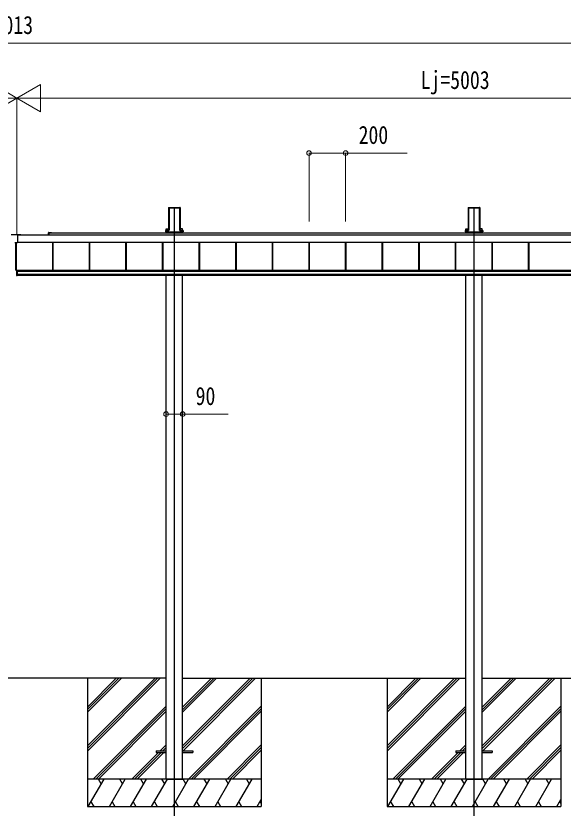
# Model space of a CAD drawing. Units: millimetres, scale not verified. Extents: x -12615 to 12615, y -8910 to 8910.
# Drawn here: x 620 to 3610, y -5864 to -1523 of the extents above; entities that cross this region are included whole.
import ezdxf
from ezdxf.enums import TextEntityAlignment as Align

# ---------------------------------------------------------------- set-up
doc = ezdxf.new("R2010")
doc.units = ezdxf.units.MM
doc.header["$LTSCALE"] = 50
for name, color, linetype in [('0-3_YKK_11', 7, 'Continuous'), ('0-4_YKK_12', 2, 'Continuous'), ('0-5_YKK_13', 4, 'Continuous'), ('0-6_YKK_A1', 4, 'Continuous')]:
    doc.layers.add(name, color=color, linetype=linetype)
doc.layers.add('0-7_YKK_D', color=6, linetype='Continuous', lineweight=18)
doc.styles.add('ＭＳ ゴシック', font='')
doc.styles.get('ＭＳ ゴシック').set_extended_font_data('MS Gothic')

msp = doc.modelspace()

# ---------------------------------------------------------------- linework, layer by layer
at = {"layer": '0-3_YKK_11'}
for p, q in [((620.34, -2911.44), (620.34, -2760.99)), ((622.85, -2911.44), (622.85, -2760.99)), ((623.14, -2911.44), (623.14, -2760.99))]:
    msp.add_line(p, q, dxfattribs=at)
at = {"layer": '0-4_YKK_12'}
for p, q in [((1486.14, -5889), (1486.14, -2568.97)), ((3123.14, -5889), (3123.14, -2568.97))]:
    msp.add_line(p, q, dxfattribs=at)
at = {"layer": '0-5_YKK_13'}
for p, q in [((595.14, -2715.99), (648.14, -2715.99)), ((629.14, -2717.99), (629.14, -2760.99)), ((629.14, -2717.99), (648.14, -2717.99)), ((648.14, -2717.99), (648.14, -2715.99)), ((629.14, -2760.99), (614.14, -2760.99))]:
    msp.add_line(p, q, dxfattribs=at)
at = {"layer": '0-6_YKK_A1'}
for p, q in [((1454.89, -2574.32), (1454.89, -2690.99)), ((1455.25, -2568.47), (1454.9, -2573.96)), ((1455.69, -2568.93), (1455.25, -2568.47)), ((1455.75, -2568), (1457.79, -2568)), ((1455.75, -2568), (1456.19, -2568.46)), ((1455.77, -2684.94), (1455.77, -2569.81)), ((1456.27, -2569.49), (1456.27, -2684.62)), ((1458.1, -2568.33), (1457.79, -2568)), ((1458.1, -2568.33), (1514.18, -2568.33)), ((1458.64, -2571.47), (1513.64, -2571.47)), ((1458.64, -2692.82), (1458.64, -2571.47)), ((1514.18, -2568.33), (1514.49, -2568)), ((1514.49, -2568), (1516.53, -2568)), ((1516.02, -2684.62), (1516.02, -2569.49)), ((1516.09, -2568.46), (1516.53, -2568)), ((1516.51, -2569.81), (1516.51, -2684.94)), ((1517.03, -2568.47), (1516.59, -2568.93)), ((1517.03, -2568.47), (1517.38, -2573.96)), ((1517.39, -2574.32), (1517.39, -2690.99)), ((3091.89, -2574.32), (3091.89, -2690.99)), ((3092.25, -2568.47), (3091.9, -2573.96)), ((3092.69, -2568.93), (3092.25, -2568.47)), ((3092.75, -2568), (3094.79, -2568)), ((3092.75, -2568), (3093.19, -2568.46)), ((3092.77, -2684.94), (3092.77, -2569.81)), ((3093.27, -2569.49), (3093.27, -2684.62)), ((3095.1, -2568.33), (3094.79, -2568)), ((3095.1, -2568.33), (3151.18, -2568.33)), ((3095.64, -2571.47), (3150.64, -2571.47)), ((3095.64, -2692.82), (3095.64, -2571.47)), ((3151.18, -2568.33), (3151.49, -2568)), ((3151.49, -2568), (3153.53, -2568)), ((3153.02, -2684.62), (3153.02, -2569.49)), ((3153.09, -2568.46), (3153.53, -2568)), ((3153.51, -2569.81), (3153.51, -2684.94)), ((3154.03, -2568.47), (3153.59, -2568.93)), ((3154.03, -2568.47), (3154.38, -2573.96)), ((3154.39, -2574.32), (3154.39, -2690.99)), ((1440.94, -2684.56), (1454.89, -2684.56)), ((1440.94, -2693.89), (1440.94, -2684.56)), ((1454.88, -2691.34), (1454.78, -2692.96)), ((1455.3, -2693.51), (1455.68, -2687.41)), ((1456.18, -2687.44), (1455.8, -2693.54)), ((1516.48, -2693.54), (1516.1, -2687.44)), ((1516.6, -2687.41), (1516.98, -2693.51)), ((1531.34, -2684.56), (1517.39, -2684.56)), ((1517.4, -2691.34), (1517.5, -2692.96)), ((1531.34, -2693.89), (1531.34, -2684.56)), ((3077.94, -2684.56), (3091.89, -2684.56)), ((3077.94, -2693.89), (3077.94, -2684.56)), ((3091.88, -2691.34), (3091.78, -2692.96)), ((3092.3, -2693.51), (3092.68, -2687.41)), ((3093.18, -2687.44), (3092.8, -2693.54)), ((3153.48, -2693.54), (3153.1, -2687.44)), ((3153.6, -2687.41), (3153.98, -2693.51)), ((3168.34, -2684.56), (3154.39, -2684.56)), ((3154.4, -2691.34), (3154.5, -2692.96)), ((3168.34, -2693.89), (3168.34, -2684.56)), ((648.14, -2717.88), (5621.64, -2717.88)), ((797.64, -2717.88), (797.64, -2707.91)), ((800.14, -2705.41), (807.68, -2705.41)), ((800.14, -2707.91), (5432.39, -2707.91)), ((800.14, -2708.21), (800.14, -2717.88)), ((813.89, -2707.91), (800.44, -2707.91)), ((808.6, -2705.41), (813.89, -2705.41)), ((1438.27, -2701.74), (1438.27, -2702.24)), ((1438.27, -2702.24), (1438.74, -2702.24)), ((1438.74, -2701.74), (1438.74, -2694.86)), ((1440.73, -2701.74), (1438.74, -2701.74)), ((1438.74, -2701.74), (1438.74, -2702.24)), ((1440.73, -2702.24), (1438.74, -2702.24)), ((1438.77, -2693.89), (1453.78, -2693.89)), ((1440.73, -2694.94), (1440.73, -2701.74)), ((1454.31, -2694.94), (1440.73, -2694.94)), ((1440.73, -2701.74), (1531.55, -2701.74)), ((1440.73, -2702.24), (1531.55, -2702.24)), ((1440.74, -2701.74), (1440.74, -2702.24)), ((1440.94, -2707.91), (1440.94, -2702.24)), ((1441.14, -2702.24), (1441.14, -2707.91)), ((1442.14, -2701.9), (1530.14, -2701.9)), ((1517.98, -2694.44), (1531.55, -2694.44)), ((1531.55, -2694.94), (1517.98, -2694.94)), ((1518.5, -2693.89), (1533.51, -2693.89)), ((1531.14, -2702.24), (1531.14, -2707.91)), ((1531.34, -2707.91), (1531.34, -2702.24)), ((1531.55, -2694.44), (1531.55, -2694.94)), ((1531.55, -2701.74), (1531.55, -2694.94)), ((1533.55, -2701.74), (1531.55, -2701.74)), ((1531.55, -2701.74), (1531.55, -2702.24)), ((1533.55, -2702.24), (1531.55, -2702.24)), ((1533.55, -2694.86), (1533.55, -2701.74)), ((1533.55, -2701.74), (1533.55, -2702.24)), ((1534.01, -2702.24), (1533.55, -2702.24)), ((1534.01, -2701.74), (1534.01, -2702.24)), ((3075.27, -2701.74), (3075.27, -2702.24)), ((3075.27, -2702.24), (3075.74, -2702.24)), ((3075.74, -2701.74), (3075.74, -2694.86)), ((3077.73, -2701.74), (3075.74, -2701.74)), ((3075.74, -2701.74), (3075.74, -2702.24)), ((3077.73, -2702.24), (3075.74, -2702.24)), ((3075.77, -2693.89), (3090.78, -2693.89)), ((3077.73, -2694.94), (3077.73, -2701.74)), ((3091.31, -2694.94), (3077.73, -2694.94)), ((3077.73, -2701.74), (3168.55, -2701.74)), ((3077.73, -2702.24), (3168.55, -2702.24)), ((3077.74, -2701.74), (3077.74, -2702.24)), ((3077.94, -2707.91), (3077.94, -2702.24)), ((3078.14, -2702.24), (3078.14, -2707.91)), ((3079.14, -2701.9), (3167.14, -2701.9)), ((3154.98, -2694.44), (3168.55, -2694.44)), ((3168.55, -2694.94), (3154.98, -2694.94)), ((3155.5, -2693.89), (3170.51, -2693.89)), ((3168.14, -2702.24), (3168.14, -2707.91)), ((3168.34, -2707.91), (3168.34, -2702.24)), ((3168.55, -2694.44), (3168.55, -2694.94)), ((3168.55, -2701.74), (3168.55, -2694.94)), ((3170.55, -2701.74), (3168.55, -2701.74)), ((3168.55, -2701.74), (3168.55, -2702.24)), ((3170.55, -2702.24), (3168.55, -2702.24)), ((3170.55, -2694.86), (3170.55, -2701.74)), ((3170.55, -2701.74), (3170.55, -2702.24)), ((3171.01, -2702.24), (3170.55, -2702.24)), ((3171.01, -2701.74), (3171.01, -2702.24)), ((629.14, -2757.83), (5621.64, -2757.83)), ((629.14, -2758.07), (5621.64, -2758.07)), ((821.64, -2911.7), (821.64, -2758.07)), ((822.04, -2911.7), (822.04, -2758.07)), ((824.64, -2911.7), (824.64, -2758.07)), ((1021.64, -2911.7), (1021.64, -2758.07)), ((1024.24, -2911.7), (1024.24, -2758.07)), ((1024.64, -2911.7), (1024.64, -2758.07)), ((1221.64, -2911.7), (1221.64, -2758.07)), ((1224.24, -2911.7), (1224.24, -2758.07)), ((1224.64, -2911.7), (1224.64, -2758.07)), ((1421.64, -2911.7), (1421.64, -2758.07)), ((1424.24, -2911.7), (1424.24, -2758.07)), ((1424.64, -2911.7), (1424.64, -2758.07)), ((1621.64, -2911.7), (1621.64, -2758.07)), ((1624.24, -2911.7), (1624.24, -2758.07)), ((1624.64, -2911.7), (1624.64, -2758.07)), ((1821.64, -2911.7), (1821.64, -2758.07)), ((1824.24, -2911.7), (1824.24, -2758.07)), ((1824.64, -2911.7), (1824.64, -2758.07)), ((2021.64, -2911.7), (2021.64, -2758.07)), ((2024.24, -2911.7), (2024.24, -2758.07)), ((2024.64, -2911.7), (2024.64, -2758.07)), ((2221.64, -2911.7), (2221.64, -2758.07)), ((2224.24, -2911.7), (2224.24, -2758.07)), ((2224.64, -2911.7), (2224.64, -2758.07)), ((2421.64, -2911.7), (2421.64, -2758.07)), ((2424.24, -2911.7), (2424.24, -2758.07)), ((2424.64, -2911.7), (2424.64, -2758.07)), ((2621.64, -2911.7), (2621.64, -2758.07)), ((2624.24, -2911.7), (2624.24, -2758.07)), ((2624.64, -2911.7), (2624.64, -2758.07)), ((2821.64, -2911.7), (2821.64, -2758.07)), ((2824.24, -2911.7), (2824.24, -2758.07)), ((2824.64, -2911.7), (2824.64, -2758.07)), ((3021.64, -2911.7), (3021.64, -2758.07)), ((3024.24, -2911.7), (3024.24, -2758.07)), ((3024.64, -2911.7), (3024.64, -2758.07)), ((3221.64, -2911.7), (3221.64, -2758.07)), ((3224.24, -2911.7), (3224.24, -2758.07)), ((3224.64, -2911.7), (3224.64, -2758.07)), ((3421.64, -2911.7), (3421.64, -2758.07)), ((3424.24, -2911.7), (3424.24, -2758.07)), ((3424.64, -2911.7), (3424.64, -2758.07)), ((620.34, -2911.44), (622.85, -2911.44)), ((623.14, -2911.44), (626.64, -2911.44)), ((626.64, -2933.88), (623.14, -2933.88)), ((623.14, -2940.5), (626.64, -2940.5)), ((626.64, -2911.7), (5619.64, -2911.7)), ((626.64, -2913.71), (5619.64, -2913.71)), ((626.64, -2915.51), (5619.64, -2915.51)), ((626.64, -2915.51), (5619.64, -2915.51)), ((626.64, -2932.48), (5619.64, -2932.48)), ((626.64, -2938.97), (5619.64, -2938.97)), ((1440.94, -5689), (1440.94, -2938.97)), ((1531.34, -5689), (1531.34, -2938.97)), ((3077.94, -5689), (3077.94, -2938.97)), ((3168.34, -5689), (3168.34, -2938.97)), ((1440.94, -5139), (-197.66, -5139)), ((1011.14, -5139), (1011.14, -5839)), ((1011.14, -5508.18), (1380.32, -5139)), ((1011.14, -5522.32), (1394.46, -5139)), ((1011.14, -5536.46), (1408.61, -5139)), ((1011.14, -5324.33), (1196.47, -5139)), ((1011.14, -5310.19), (1182.33, -5139)), ((1011.14, -5296.05), (1168.19, -5139)), ((1531.34, -5139), (3077.94, -5139)), ((1531.34, -5508.48), (1900.82, -5139)), ((1531.34, -5522.62), (1914.96, -5139)), ((1531.34, -5324.63), (1716.97, -5139)), ((1531.34, -5310.49), (1702.83, -5139)), ((1531.34, -5296.35), (1688.69, -5139)), ((1533.6, -5534.5), (1929.11, -5139)), ((1961.14, -5139), (1961.14, -5839)), ((2648.14, -5139), (2648.14, -5839)), ((2648.14, -5508.18), (3017.32, -5139)), ((2648.14, -5522.32), (3031.46, -5139)), ((2648.14, -5536.46), (3045.61, -5139)), ((2648.14, -5324.33), (2833.47, -5139)), ((2648.14, -5310.19), (2819.33, -5139)), ((2648.14, -5296.05), (2805.19, -5139)), ((3168.34, -5139), (4714.94, -5139)), ((3168.34, -5508.48), (3537.82, -5139)), ((3168.34, -5522.62), (3551.96, -5139)), ((3168.34, -5324.63), (3353.97, -5139)), ((3168.34, -5310.49), (3339.83, -5139)), ((3168.34, -5296.35), (3325.69, -5139)), ((3170.6, -5534.5), (3566.11, -5139)), ((3598.14, -5139), (3598.14, -5839)), ((1042.45, -5689), (1440.94, -5290.51)), ((1562.95, -5689), (1961.14, -5290.81)), ((2679.45, -5689), (3077.94, -5290.51)), ((3199.95, -5689), (3598.14, -5290.81)), ((1056.59, -5689), (1440.94, -5304.65)), ((1070.74, -5689), (1440.94, -5318.8)), ((1577.09, -5689), (1961.14, -5304.95)), ((1591.24, -5689), (1961.14, -5319.1)), ((2693.59, -5689), (3077.94, -5304.65)), ((2707.74, -5689), (3077.94, -5318.8)), ((3214.09, -5689), (3598.14, -5304.95)), ((3228.24, -5689), (3598.14, -5319.1)), ((1409.08, -5534.5), (1440.94, -5502.64)), ((1775.08, -5689), (1961.14, -5502.94)), ((3046.08, -5534.5), (3077.94, -5502.64)), ((3412.08, -5689), (3598.14, -5502.94)), ((1254.58, -5689), (1400.08, -5543.5)), ((1268.73, -5689), (1414.23, -5543.5)), ((1282.87, -5689), (1428.37, -5543.5)), ((1386.08, -5534.5), (1386.08, -5543.5)), ((1386.08, -5534.5), (1441.08, -5534.5)), ((1386.08, -5543.5), (1441.08, -5543.5)), ((1423.23, -5534.5), (1440.94, -5516.78)), ((1437.37, -5534.5), (1440.94, -5530.93)), ((1531.08, -5534.5), (1586.08, -5534.5)), ((1531.08, -5543.5), (1586.08, -5543.5)), ((1586.08, -5534.5), (1586.08, -5543.5)), ((1789.23, -5689), (1961.14, -5517.08)), ((1803.37, -5689), (1961.14, -5531.23)), ((2891.58, -5689), (3037.08, -5543.5)), ((2905.73, -5689), (3051.23, -5543.5)), ((2919.87, -5689), (3065.37, -5543.5)), ((3023.08, -5534.5), (3023.08, -5543.5)), ((3023.08, -5534.5), (3078.08, -5534.5)), ((3023.08, -5543.5), (3078.08, -5543.5)), ((3060.23, -5534.5), (3077.94, -5516.78)), ((3074.37, -5534.5), (3077.94, -5530.93)), ((3168.08, -5534.5), (3223.08, -5534.5)), ((3168.08, -5543.5), (3223.08, -5543.5)), ((3223.08, -5534.5), (3223.08, -5543.5)), ((3426.23, -5689), (3598.14, -5517.08)), ((3440.37, -5689), (3598.14, -5531.23)), ((1961.14, -5689), (1011.14, -5689)), ((1015.42, -5839), (1102.02, -5689)), ((1087.02, -5714.98), (1072.02, -5689)), ((1130.89, -5839), (1217.49, -5689)), ((1202.49, -5714.98), (1187.49, -5689)), ((1246.36, -5839), (1332.96, -5689)), ((1317.96, -5714.98), (1302.96, -5689)), ((1361.83, -5839), (1448.43, -5689)), ((1433.43, -5714.98), (1418.43, -5689)), ((1440.94, -5689), (1531.34, -5689)), ((1477.3, -5839), (1563.9, -5689)), ((1548.9, -5714.98), (1533.9, -5689)), ((1592.77, -5839), (1679.37, -5689)), ((1664.37, -5714.98), (1649.37, -5689)), ((1708.24, -5839), (1794.84, -5689)), ((1764.84, -5689), (1779.84, -5714.98)), ((1823.71, -5839), (1910.31, -5689)), ((1880.31, -5689), (1895.31, -5714.98)), ((3598.14, -5689), (2648.14, -5689)), ((2652.42, -5839), (2739.02, -5689)), ((2724.02, -5714.98), (2709.02, -5689)), ((2767.89, -5839), (2854.49, -5689)), ((2839.49, -5714.98), (2824.49, -5689)), ((2883.36, -5839), (2969.96, -5689)), ((2954.96, -5714.98), (2939.96, -5689)), ((2998.83, -5839), (3085.43, -5689)), ((3070.43, -5714.98), (3055.43, -5689)), ((3077.94, -5689), (3168.34, -5689)), ((3114.3, -5839), (3200.9, -5689)), ((3185.9, -5714.98), (3170.9, -5689)), ((3229.77, -5839), (3316.37, -5689)), ((3301.37, -5714.98), (3286.37, -5689)), ((3345.24, -5839), (3431.84, -5689)), ((3401.84, -5689), (3416.84, -5714.98)), ((3460.71, -5839), (3547.31, -5689)), ((3517.31, -5689), (3532.31, -5714.98)), ((1030.42, -5813.02), (1045.42, -5839)), ((1145.89, -5813.02), (1160.89, -5839)), ((1261.36, -5813.02), (1276.36, -5839)), ((1376.83, -5813.02), (1391.83, -5839)), ((1492.3, -5813.02), (1507.3, -5839)), ((1607.77, -5813.02), (1622.77, -5839)), ((1723.24, -5813.02), (1738.24, -5839)), ((1838.71, -5813.02), (1853.71, -5839)), ((1939.18, -5839), (1961.14, -5800.96)), ((1954.18, -5813.02), (1961.14, -5825.08)), ((2667.42, -5813.02), (2682.42, -5839)), ((2782.89, -5813.02), (2797.89, -5839)), ((2898.36, -5813.02), (2913.36, -5839)), ((3013.83, -5813.02), (3028.83, -5839)), ((3129.3, -5813.02), (3144.3, -5839)), ((3244.77, -5813.02), (3259.77, -5839)), ((3360.24, -5813.02), (3375.24, -5839)), ((3475.71, -5813.02), (3490.71, -5839)), ((3576.18, -5839), (3598.14, -5800.96)), ((3591.18, -5813.02), (3598.14, -5825.08)), ((1011.14, -5839), (1961.14, -5839)), ((2648.14, -5839), (3598.14, -5839))]:
    msp.add_line(p, q, dxfattribs=at)
for points in [[(1438.27, -2694.39), (1438.27, -2701.74), (1438.74, -2701.74)], [(1440.73, -2694.94), (1440.73, -2694.44), (1454.31, -2694.44)], [(1534.01, -2694.39), (1534.01, -2701.74), (1533.55, -2701.74)], [(3075.27, -2694.39), (3075.27, -2701.74), (3075.74, -2701.74)], [(3077.73, -2694.94), (3077.73, -2694.44), (3091.31, -2694.44)], [(3171.01, -2694.39), (3171.01, -2701.74), (3170.55, -2701.74)], [(623.14, -2911.44), (623.14, -2933.88), (623.14, -2940.5)], [(626.14, -2911.44), (626.14, -2933.88), (626.14, -2940.5)], [(626.64, -2911.44), (626.64, -2933.88), (626.64, -2940.5)]]:
    msp.add_lwpolyline(points, dxfattribs=at)
for centre, radius, start, end in [((800.14, -2707.91), 2.5, 90, 180), ((800.44, -2708.21), 0.3, 90, 180), ((807.68, -2705.61), 0.2, 23.57818, 90), ((808.14, -2705.41), 0.3, 203.57818, 336.42182), ((808.6, -2705.61), 0.2, 90, 156.42182), ((813.89, -2706.66), 1.25, 270, 90), ((1439.24, -2694.86), 0.501, 90.24971, 179.75029), ((1533.05, -2694.86), 0.501, 0.24971, 89.75029), ((3076.24, -2694.86), 0.501, 90.24971, 179.75029), ((3170.05, -2694.86), 0.501, 0.24971, 89.75029)]:
    msp.add_arc(centre, radius, start, end, dxfattribs=at)
for centre, major_axis, ratio, start_param, end_param in [((1454.94, -2573.96), (0.031, 0.5), 0.061627, 1.5746234, 2.3600215), ((1455.75, -2568.5), (0.346, -0.364), 0.996462, 2.3838095, 3.8892836), ((1455.46, -2571.97), (0.22, 3.04), 0.070684, 5.5043854, 6.2286971), ((1455.96, -2572), (0.22, 3.54), 0.060877, 5.5025319, 6.2268436), ((1516.32, -2572), (-0.22, 3.54), 0.060877, 0.0563417, 0.7806534), ((1516.82, -2571.97), (-0.22, 3.04), 0.070684, 0.0544883, 0.7787999), ((1516.53, -2568.5), (-0.346, -0.364), 0.996462, 2.3939017, 3.8993758), ((1517.35, -2573.96), (-0.031, 0.5), 0.061627, 3.9231638, 4.7085619), ((3091.94, -2573.96), (0.031, 0.5), 0.061627, 1.5746234, 2.3600215), ((3092.75, -2568.5), (0.346, -0.364), 0.996462, 2.3838095, 3.8892836), ((3092.46, -2571.97), (0.22, 3.04), 0.070684, 5.5043854, 6.2286971), ((3092.96, -2572), (0.22, 3.54), 0.060877, 5.5025319, 6.2268436), ((3153.32, -2572), (-0.22, 3.54), 0.060877, 0.0563417, 0.7806534), ((3153.82, -2571.97), (-0.22, 3.04), 0.070684, 0.0544883, 0.7787999), ((3153.53, -2568.5), (-0.346, -0.364), 0.996462, 2.3939017, 3.8993758), ((3154.35, -2573.96), (-0.031, 0.5), 0.061627, 3.9231638, 4.7085619), ((1454.85, -2691.34), (0.031, 0.5), 0.061627, 4.716216, 5.5016142), ((1455.46, -2687.41), (0.22, 3.5), 0.061627, 4.716216, 5.5016142), ((1455.96, -2687.44), (0.22, 4), 0.053972, 4.7153191, 5.5007173), ((1516.32, -2687.44), (-0.22, 4), 0.053972, 0.782468, 1.5678662), ((1516.82, -2687.41), (-0.22, 3.5), 0.061627, 0.7815711, 1.5669693), ((1517.44, -2691.34), (-0.031, 0.5), 0.061627, 0.7815711, 1.5669693), ((3091.85, -2691.34), (0.031, 0.5), 0.061627, 4.716216, 5.5016142), ((3092.46, -2687.41), (0.22, 3.5), 0.061627, 4.716216, 5.5016142), ((3092.96, -2687.44), (0.22, 4), 0.053972, 4.7153191, 5.5007173), ((3153.32, -2687.44), (-0.22, 4), 0.053972, 0.782468, 1.5678662), ((3153.82, -2687.41), (-0.22, 3.5), 0.061627, 0.7815711, 1.5669693), ((3154.44, -2691.34), (-0.031, 0.5), 0.061627, 0.7815711, 1.5669693), ((1438.77, -2694.39), (0.355, -0.355), 0.99628, 2.358058, 3.9251274), ((1440.73, -2694.85), (2, 0), 0.045872, 3.2026792, 4.712389), ((1440.73, -2694.35), (1.5, 0), 0.061163, 3.2026792, 4.712389), ((1453.78, -2692.89), (0.691, -0.728), 0.996462, 5.5254021, 7.0308762), ((1454.3, -2693.44), (-0.693, 0.73), 0.992955, 2.3838095, 3.8892836), ((1454.3, -2693.44), (1.04, -1.09), 0.996462, 5.5254021, 7.0308762), ((1517.98, -2693.44), (-1.04, -1.09), 0.996462, 5.5354944, 7.0409685), ((1517.98, -2693.44), (0.693, 0.73), 0.992955, 2.3939017, 3.8993758), ((1518.5, -2692.89), (-0.691, -0.728), 0.996462, 5.5354944, 7.0409685), ((1531.55, -2694.35), (1.5, 0), 0.061163, 4.712389, 6.2220988), ((1531.55, -2694.85), (2, 0), 0.045872, 4.712389, 6.2220988), ((1533.51, -2694.39), (-0.355, -0.355), 0.99628, 2.358058, 3.9251274), ((3075.77, -2694.39), (0.355, -0.355), 0.99628, 2.358058, 3.9251274), ((3077.73, -2694.85), (2, 0), 0.045872, 3.2026792, 4.712389), ((3077.73, -2694.35), (1.5, 0), 0.061163, 3.2026792, 4.712389), ((3090.78, -2692.89), (0.691, -0.728), 0.996462, 5.5254021, 7.0308762), ((3091.3, -2693.44), (-0.693, 0.73), 0.992955, 2.3838095, 3.8892836), ((3091.3, -2693.44), (1.04, -1.09), 0.996462, 5.5254021, 7.0308762), ((3154.98, -2693.44), (-1.04, -1.09), 0.996462, 5.5354944, 7.0409685), ((3154.98, -2693.44), (0.693, 0.73), 0.992955, 2.3939017, 3.8993758), ((3155.5, -2692.89), (-0.691, -0.728), 0.996462, 5.5354944, 7.0409685), ((3168.55, -2694.35), (1.5, 0), 0.061163, 4.712389, 6.2220988), ((3168.55, -2694.85), (2, 0), 0.045872, 4.712389, 6.2220988), ((3170.51, -2694.39), (-0.355, -0.355), 0.99628, 2.358058, 3.9251274)]:
    msp.add_ellipse(centre, major_axis=major_axis, ratio=ratio, start_param=start_param, end_param=end_param, dxfattribs=at)
at = {"layer": '0-7_YKK_D'}
for p, q in [((-4234.86, -1671.47), (5478.14, -1671.47)), ((625.14, -1971.47), (495.24, -1896.47)), ((625.14, -1971.47), (755.05, -1896.47)), ((755.05, -2046.47), (755.05, -1896.47)), ((625.14, -1971.47), (365.33, -1971.47)), ((625.14, -1971.47), (495.24, -2046.47)), ((625.14, -2716.91), (625.14, -1970.47)), ((625.14, -2716.91), (625.14, -1970.47)), ((625.14, -1971.47), (755.05, -2046.47)), ((625.14, -1971.47), (884.95, -1971.47)), ((5478.14, -1971.47), (775.14, -1971.47)), ((2221.64, -2645.43), (2221.64, -2270.47)), ((2421.64, -2645.43), (2421.64, -2270.47)), ((1440.94, -3643.9), (1440.94, -3697.93)), ((1531.34, -3643.9), (1531.34, -3697.93))]:
    msp.add_line(p, q, dxfattribs=at)
for points in [[(2221.64, -2271.47), (2421.64, -2271.47), (2757.44, -2271.47)], [(1440.94, -3696.93), (1531.34, -3696.93), (1780.74, -3696.93)]]:
    msp.add_lwpolyline(points, dxfattribs=at)
for centre in [(2221.64, -2271.47), (2421.64, -2271.47), (1440.94, -3696.93), (1531.34, -3696.93)]:
    msp.add_circle(centre, 12.75, dxfattribs=at)

# ---------------------------------------------------------------- texts
at = {"layer": '0-7_YKK_D', "style": 'ＭＳ ゴシック', "width": 0.8}
for s, p in [('Lt=10013', (283.24, -1651.47)), ('Lj=5003', (2831.44, -1951.47)), ('200', (2492.64, -2251.47)), ('90', (1602.34, -3676.93))]:
    msp.add_text(s, height=98.97, dxfattribs=at).set_placement(p, align=Align.BOTTOM_LEFT)

doc.saveas('drawing.dxf')
